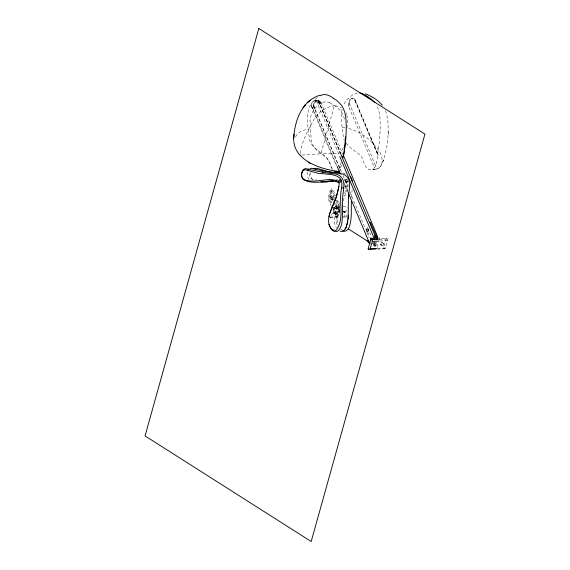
<?xml version="1.0" encoding="UTF-8"?>
<svg xmlns="http://www.w3.org/2000/svg" width="570" height="570" viewBox="0 0 570 570"><rect width="100%" height="100%" fill="white"/><g stroke="black" fill="none" stroke-linecap="round" stroke-linejoin="round"><path stroke-width="0.43" stroke-dasharray="2.85 2.14" d="M319.335 102.614L319.563 103.555L319.086 102.949A0.748 0.549 41.5 0 0 318.879 102.735M355.317 100.748L355.523 101.695L354.768 100.341A5.593 3.848 87.3 0 0 350.65 98.98M374.611 169.525L372.773 169.775L378.038 168.52L381.245 165.535L384.722 156.337L387.201 144.759L388.17 134.52L388.07 123.02L386.781 114.435L384.686 108.991M388.17 134.52L388.255 130.787M344.871 184.231L344.843 183.034M351.54 197.298L352.096 189.853M346.98 127.915L347.408 119.8L346.966 115.382M313.172 105.942L313.301 105.015A5.6 3.848 87 0 1 316.421 100.527A5.6 3.848 87 0 1 320.475 103.526M349.282 103.163L349.282 103.141A5.6 3.848 87 0 1 354.255 98.931L378.095 155.56L375.63 165.72L349.282 103.141L349.154 104.075M312.866 108.093L313.137 106.17M348.847 106.22L349.118 104.303M377.518 153.921L377.532 153.85A109.027 74.927 87 0 0 378.943 145.037L379.143 143.433A112.81 77.527 87 0 0 380.211 124.816L379.869 116.558L378.929 111.271A20.306 13.958 87 0 0 378.608 110.153L377.368 106.939A21.824 14.998 87 0 0 376.343 104.965M377.511 153.957L355.495 101.702M345.862 181.032L346.175 181.395A2.387 1.639 87 0 1 346.432 181.859L346.617 182.414A4.111 2.821 87 0 1 346.752 184.26L346.531 185.898A16.694 11.478 87 0 0 346.46 186.347L344.073 196.244M310.643 172.283L310.372 174.441A6.291 4.325 87 0 0 310.565 176.258L312.367 179.522M341.195 162.201L340.155 166.269M341.986 109.255C341.323 119.287 341.63 130.06 344.116 139.899M340.091 166.497L339.77 167.651A1.995 1.311 -57.8 0 0 339.713 168.442L339.813 168.827M302.079 155.076L307.515 154.613A44.417 28.977 -57.6 0 1 309.254 154.399L320.882 153.871L334.355 105.6L338.024 106.276L341.359 107.673M339.877 209.411L337.846 216.686L333.742 207.359M343.325 216.401L344.594 216.329L347.073 207.444M347.009 214.833L346.624 216.201A1.325 0.912 87 0 1 345.441 216.871L344.594 216.329M367.529 228.007L367.764 227.166M376.428 243.077L376.592 242.464M377.169 247.216L378.523 242.364M379.2 239.941L379.534 238.73L378.48 236.329M386.275 238.381L383.567 248.078L384.415 248.62A1.325 0.912 87 0 0 385.605 247.943L387.636 240.668A1.325 0.912 87 0 0 387.123 238.923L386.275 238.381L377.611 238.83M340.311 169.098L339.977 170.252M346.161 143.113C350.329 149.255 357.882 151.827 362.121 157.762A10.958 7.538 87 0 1 362.933 159.422C364.237 163.896 365.826 170.672 371.939 169.853A22.893 15.739 87 0 0 373.585 169.632L374.269 167.331L348.712 106.626A5.6 3.848 87 0 1 350.657 98.995M343.461 147.602L340.903 152.226A3.605 2.351 -57.6 0 1 339.991 152.881L337.796 153.408L334.041 153.23A39.658 25.871 -57.6 0 0 332.794 153.188L320.882 153.871M383.054 161.217L383.453 160.106L382.577 162.55M339.592 209.867L337.882 215.624L337.426 221.666A10.538 7.246 87 0 0 338.024 224.837M343.397 200.832C343.539 196.287 352.267 183.661 345.506 181.26M339.784 206.974L336.656 216.493L336.564 223.433A8.108 5.572 87 0 0 337.333 225.756L337.654 226.383M339.606 202.72C336.257 210.38 331.797 219.749 336.329 227.829M295.524 136.672C298.096 132.24 303.126 129.647 308.163 129.447M317.248 97.641L312.98 101.467A24.802 17.043 87 0 0 312.039 102.643A25.793 17.727 87 0 0 308.933 108.328C306.026 118.767 308.277 130.259 309.802 140.833C313.251 149.383 322.834 152.682 328.163 159.529A10.958 7.538 87 0 1 328.976 161.189L332.175 169.376M357.44 92.853L352.666 94.855L346.938 99.7A24.802 17.043 87 0 0 345.997 100.876A25.793 17.727 87 0 0 343.653 104.809M373.585 169.632C385.099 169.489 383.318 154.94 377.561 148.898C370.201 138.952 359.52 130.95 347.358 128.136M351.733 98.66L352.759 98.603M314.847 100.576L316.778 100.477M336.514 179.286L337.162 179.251M344.166 179.493L346.731 179.358M345.014 182.101L348.113 181.923M331.362 206.418L328.021 198.567L329.966 191.214A1.325 0.912 87 0 1 330.721 190.423L332.645 190.323A1.325 0.912 87 0 1 333.507 190.964L335.616 195.774M331.27 196.956L333.194 196.857M331.263 199.607A1.325 0.912 87 0 0 332.061 197.662A1.325 0.912 87 0 0 330.472 197.569A1.325 0.912 87 0 0 331.263 199.607L333.186 199.507A1.325 0.912 87 0 0 333.984 197.562A1.325 0.912 87 0 0 332.403 197.469A1.325 0.912 87 0 0 333.186 199.507M335.303 206.062L337.226 205.962M331.89 207.437L340.554 206.988M343.019 206.86L347.301 206.632M335.238 208.706A1.325 0.912 87 0 0 336.079 206.803A1.325 0.912 87 0 0 334.497 206.639A1.325 0.912 87 0 0 335.238 208.706L337.169 208.606A1.325 0.912 87 0 0 338.003 206.703A1.325 0.912 87 0 0 336.421 206.54A1.325 0.912 87 0 0 337.169 208.606M338.238 211.883L339.684 211.812M343.774 211.598L345.947 211.484M330.023 217.092L339.456 216.6M330.372 217.79L338.929 217.341M343.211 217.12L345.776 216.985M379.421 239.322L387.123 238.923M379.934 241.074L387.636 240.668M377.668 248.385L385.605 247.943M377.233 249.119L384.757 248.727M316.877 100.47L317.775 100.427M342.306 127.673L346.61 127.979M344.8 185.998L346.46 186.347M342.656 230.116L340.653 229.56M315.573 179.885L316.749 180.013M336.756 212.019L334.725 210.871L333.621 211.684L333.471 212.981L335.416 214.313M333.721 213.23L335.16 212.482L335.06 210.943M313.215 179.55C310.187 179.215 308.598 175.888 309.424 173.138A5.479 3.769 87 0 1 309.895 171.748M341.501 174.548L342.071 174.719M329.759 102.771L336.336 106.889L339.863 109.989A19.316 13.274 87 0 1 344.252 118.446L344.8 120.861M318.751 101.004L320.611 102.365M316.927 101.225L318.587 102.472M343.325 210.9L344.458 211.62M381.743 242.286L383.439 243.362M380.404 244.573L382.099 245.656M354.454 99.052L354.419 99.023A2.928 1.689 -12.7 0 0 354.212 98.959M318.473 100.918L318.43 100.897A2.928 1.689 -12.7 0 0 318.231 100.833M320.753 102.486L320.917 102.614A0.748 0.549 41.5 0 1 321.095 102.849L342.855 154.121M354.711 99.258L355.31 100.562M318.723 101.132L319.328 102.429M309.154 179.436L308.669 178.909A4.959 3.413 87 0 1 307.629 176.679A6.234 4.289 87 0 1 307.501 173.223A6.755 4.646 87 0 1 307.836 171.862M314.562 108.25L314.704 108.378A5.6 3.848 87 0 1 316.343 100.99A5.6 3.848 87 0 1 321.53 103.476L320.81 102.108M314.355 107.987L313.664 106.711L339.863 168.905A1.161 0.748 -59.7 0 0 340.155 169.09M312.324 108.093L311.733 107.053L336.435 165.727M318.872 101.303L341.159 154.1M332.403 169.539C330.55 163.006 327.244 157.056 320.946 153.871A50.694 34.855 87 0 1 316.92 150.273C308.456 143.262 312.046 131.392 310.03 121.944A11.386 7.83 87 0 1 310.059 120.548C310.686 112.461 316.186 104.859 323.86 102.108A17.535 12.056 87 0 1 329.745 102.807M330.222 193.679L333.536 199.714M335.609 203.483L339.748 211.028M329.816 195.147L333.543 201.937M333.956 202.692L339.756 213.251M355.024 99.686L378.095 154.506M369.78 232.417L371.54 236.415M367.849 232.517L369.617 236.514M337.469 199.977L339.941 205.585M334.711 195.952L331.576 188.827L328.869 198.524L331.662 204.858M336.457 199.913L339.592 207.038L336.884 216.735L333.051 208.029M334.312 197.27L331.576 191.071A1.325 0.912 87 0 0 330.721 190.423M336.165 201.481L338.63 207.088L335.922 216.785L332.73 209.532M331.918 203.212L329.952 198.467L331.89 191.107A1.325 0.912 87 0 1 332.645 190.323M340.746 153.95L318.373 100.797A5.6 3.848 87 0 0 313.4 105.008M318.274 100.804L340.71 154.107M316.35 100.904L339.449 155.781M313.301 105.015L341.679 172.432M343.033 175.524L348.548 188.62M349.923 191.898L365.434 228.869M366.759 232.004L369.225 237.747M336.785 165.478L311.377 105.115A5.6 3.848 87 0 1 314.49 100.626A5.6 3.848 87 0 1 318.552 103.626M344.7 184.288L347.671 191.342M344.871 185.777L347.572 192.197M346.218 113.052L346.76 114.577M313.571 106.44L313.479 106.098M311.541 106.547L311.719 107.025L311.448 106.205M300.404 153.287C301.851 140.776 308.57 129.219 314.604 118.303A21.824 14.236 -57.6 0 1 322.478 110.345L323.739 109.54A35.646 23.256 -57.6 0 1 334.341 105.678M313.044 108.328A3.413 1.539 78.4 0 1 312.994 108.542M311.469 106.027A3.342 3.192 -52.2 0 1 311.441 105.115M312.445 108.378A3.413 3.256 77.8 0 1 312.282 108.172M316.464 100.897A3.334 0.67 37.2 0 1 316.628 100.983M316.136 100.719A2.928 0.427 34.9 0 1 316.314 100.804M374.953 242.221A5.6 3.848 87 0 1 372.687 243.319M348.413 181.901A1.325 0.912 87 0 1 347.686 180.02M301.053 154.563A4.09 2.672 -57.6 0 1 300.711 154.128M341.409 165.001A101.595 69.846 87 0 1 339.905 170.459M344.137 180.191A8.244 5.671 87 0 1 345.89 180.939M337.162 179.194A48.521 33.359 87 0 1 337.547 179.194M348.398 181.288A1.325 0.912 87 0 1 346.988 181.609A1.325 0.912 87 0 1 347.059 179.529M373.435 243.233A5.593 3.848 87 0 1 372.609 242.998M376.029 242.165A5.593 3.848 87 0 1 375.074 242.927M343.083 172.952A30.652 21.069 87 0 1 345.498 173.729M343.461 211.285A2.658 0.848 15.6 0 1 343.496 212.767M339.848 211.556A2.658 0.848 15.6 0 1 339.827 210.708M332.738 207.979A1.325 0.912 87 0 1 333.251 209.732L331.22 216.999A1.325 0.912 87 0 1 330.03 217.676M343.347 211.94A1.325 0.869 -57.6 0 1 344.807 212.254A1.325 0.869 -57.6 0 1 343.454 213.978M373.329 242.72A1.325 0.869 -57.6 0 1 374.291 242.934M372.666 243.319A1.325 0.869 -57.6 0 1 373.022 242.92M377.568 153.836A1.667 1.062 -65.7 0 1 377.995 155.546M375.573 165.735A1.617 1.047 -60.5 0 1 374.255 167.473M349.032 106.455A3.413 1.539 78.4 0 1 348.983 106.668M313.493 105.92A3.342 3.192 -52.2 0 1 313.464 105.008M314.469 108.272A3.413 3.256 77.8 0 1 314.305 108.065M318.488 100.79A3.334 0.67 37.2 0 1 318.651 100.876M318.16 100.612A2.928 0.427 34.9 0 1 318.345 100.698M345.783 180.049A1.325 0.912 87 0 0 346.66 182.022A1.325 0.912 87 0 0 347.365 180.006A1.325 0.912 87 0 0 345.783 180.049M331.412 197.576A1.325 0.912 87 0 0 332.274 199.557A1.325 0.912 87 0 0 332.994 197.555A1.325 0.912 87 0 0 331.412 197.576M334.626 213.08A1.325 0.869 -57.6 0 0 335.132 210.986A1.325 0.869 -57.6 0 0 333.414 212.19A1.325 0.869 -57.6 0 0 334.626 213.08M335.416 206.689A1.325 0.912 87 0 0 336.286 208.663A1.325 0.912 87 0 0 336.998 206.654A1.325 0.912 87 0 0 335.416 206.689M336.008 214.32A1.325 0.869 -57.6 0 0 337.005 212.275A1.325 0.869 -57.6 0 0 335.245 212.902A1.325 0.869 -57.6 0 0 336.008 214.32M381.309 244.423A1.325 0.869 -57.6 0 0 381.815 242.328A1.325 0.869 -57.6 0 0 380.09 243.533A1.325 0.869 -57.6 0 0 381.309 244.423M383.004 245.499A1.325 0.869 -57.6 0 0 383.51 243.411A1.325 0.869 -57.6 0 0 381.793 244.615A1.325 0.869 -57.6 0 0 383.004 245.499"/><path stroke-width="0.85" d="M368.391 241.324L368.391 241.21A0.748 0.385 52.3 0 0 368.377 240.96L368.163 240.333L368.505 240.654M351.384 201.438C351.056 209.333 352.004 217.398 349.845 225.107C349.232 228.363 346.474 232.824 342.62 230.793M293.892 141.709C295.502 161.303 322.834 170.074 339.449 171.413M293.614 140.954C293.885 122.842 301.017 100.705 320.297 95.105M348.555 198.624L348.747 195.517M348.313 215.389L348.028 219.065M328.99 224.274L330.992 228.769A11.592 7.973 87 0 0 332.517 230.387C338.751 235.317 342.057 225.164 342.107 220.355A34.692 23.847 87 0 0 342.37 217.776L342.577 203.754A76.43 52.54 87 0 1 342.648 200.954C341.786 192.603 347.85 180.811 339.022 175.318A29.141 20.036 87 0 0 336.671 174.178C326.19 172.888 315.659 171.107 305.463 168.556A7.225 4.966 87 0 0 304.501 168.941L303.304 169.924A6.797 4.674 87 0 0 301.929 172.582M303.347 170.565A6.405 4.403 87 0 1 305.641 169.853L318.16 173.309L331.476 174.491L336.642 176.009L339.649 177.94L341.223 179.97L341.836 182.607L341.743 187.06A36.786 25.294 87 0 1 341.679 187.851C338.281 201.402 345.078 218.51 336.193 230.202A5.607 3.855 87 0 1 335.709 230.401L332.951 229.966A9.633 6.619 87 0 1 329.339 225.492A7.78 5.344 87 0 1 328.976 224.338C327.173 215.631 332.36 207.594 335.324 199.785A1.325 0.506 19.8 0 1 335.474 199.087L330.023 212.589M293.692 138.118L294.106 134.207M374.803 236.237L374.647 237.327M374.625 237.476L374.554 237.939M347.786 220.882L347.465 222.663M301.815 173.038C299.193 185.97 323.418 179.329 329.46 179.65M343.567 155.638L343.567 155.617A109.027 74.927 87 0 0 344.985 146.803L345.185 145.2A112.81 77.527 87 0 0 346.254 126.583L345.912 118.325L344.971 113.038A20.306 13.958 87 0 0 344.651 111.92L343.411 108.706A21.824 14.998 87 0 0 341.223 104.93L337.782 101.282A40.969 28.158 87 0 0 336.364 100.199L334.191 98.752A7.973 5.479 87 0 1 334.006 98.631L333.721 98.439M338.509 187.965L338.908 185.856A6.163 4.232 87 0 0 339.007 182.642M328.954 216.921L329.204 215.681M347.265 223.533L346.817 225.2M329.332 215.054L329.823 213.201M370.635 223.696L370.749 223.276M375.751 249.069L369.011 249.418L368.163 248.876L370.87 239.179L377.611 238.83L377.44 239.436M369.011 249.418A1.325 0.912 87 0 0 370.201 248.748L372.231 241.473A1.325 0.912 87 0 0 371.718 239.721L370.87 239.179M346.339 226.867L347.885 220.048A34.692 23.847 87 0 0 348.149 217.476L348.356 203.454A76.43 52.54 87 0 1 348.427 200.647C347.593 192.29 353.621 180.512 344.8 175.018A29.141 20.036 87 0 0 342.449 173.879C331.968 172.589 321.437 170.808 311.241 168.25A7.225 4.966 87 0 0 310.28 168.642M346.56 225.977C346.033 228.905 343.397 232.681 340.019 231.149M346.104 227.095L345.748 227.793M342.499 156.729L343.062 155.973A1.176 0.777 -63.4 0 1 343.375 155.795M345.356 228.442L344.907 229.012M320.732 95.475C325.121 93.131 330.037 95.653 333.6 98.361M313.293 168.492L317.127 168.3L325.249 170.793A79.451 54.62 87 0 0 334.305 172.332L339.82 172.503M301.615 175.859L301.266 175.98L301.851 176.978M333.6 181.11L326.368 181.88L321.558 181.616M333.044 180.911L325.99 181.873L320.86 181.923M371.718 239.721L378.459 239.371M372.231 241.473L378.972 241.124M368.163 248.876L369.004 248.834M370.201 248.748L376.941 248.392M343.553 188.007L341.679 187.851M359.378 92.803L362.748 93.701L367.6 96.622M335.231 171.349L337.982 171.62A22.893 15.739 87 0 0 339.627 171.399M336.442 180.562L335.644 180.355A1.325 0.948 -76.7 0 0 336.5 181.616L338.872 182.785M322.022 171.848L323.297 172.24M365.356 93.886C371.782 96.266 378.003 99.928 382.32 105.343M334.519 171.378L338.131 171.948A20.94 14.4 87 0 0 339.449 171.762M308.648 162.593L309.938 163.376M348.377 228.948L369.054 242.086M369.274 242.984L369.289 242.991A3.334 2.073 -20.4 0 1 369.111 242.891L369.047 242.799M367.928 96.836L367.964 96.864A7.973 5.479 87 0 0 368.149 96.986L370.329 98.432A40.969 28.158 87 0 1 371.74 99.515L374.533 102.315M350.244 176.572L351.569 178.289L352.31 181.246M368.997 242.756L368.405 241.473M375.381 235.766L376.278 237.711M377.611 238.83L370.557 222.813A1.325 0.912 87 0 0 369.702 222.172M343.261 155.047L377.034 235.282A5.593 3.848 87 0 1 377.283 239.614M340.945 154.506L376.35 238.773A5.6 3.848 87 0 1 376.2 239.692M339.777 156.565L374.426 238.873A5.6 3.848 87 0 1 374.269 239.792M337.112 166.262L340.411 174.099M348.334 192.909L369.453 243.084M338.879 182.671L338.787 182.393A2.408 1.66 87 0 0 338.473 181.802L337.982 181.281A7.973 5.479 87 0 0 336.442 180.59M376.3 237.825L376.307 237.847A3.342 3.277 -7.1 0 1 376.392 238.773M375.16 235.624A3.413 3.092 68.6 0 1 375.309 235.823M374.027 239.136A3.342 0.926 -81.3 0 1 374.255 237.619M370.186 243.354A5.6 3.848 87 0 1 367.251 240.362M375.067 236.058A3.413 1.168 84.1 0 1 375.081 235.866M369.41 243.112A2.928 1.753 -15.9 0 1 369.253 243.012M368.476 230.921A1.325 0.912 87 0 1 368.498 229.14M372.345 239.714A1.325 0.912 87 0 1 372.502 238.246M370.764 240.383A1.325 0.912 87 0 1 370.422 238.659A1.325 0.912 87 0 1 371.555 238.061A1.325 0.912 87 0 1 372.132 239.657M345.406 136.836A101.595 69.846 87 0 1 342.962 157.997M307.942 170.273A1.325 0.941 -76 0 1 309.026 168.912M314.804 168.613A1.325 0.941 -76 0 1 315.623 169.39M338.323 188.777A63.869 43.911 87 0 1 335.759 198.332M303.853 169.39A1.325 0.862 50.7 0 0 303.361 170.601L302.919 171.029A5.479 3.769 87 0 0 301.722 173.537L301.623 174.484A6.092 4.189 87 0 0 301.673 175.988M338.722 186.732A68.514 47.103 87 0 1 335.367 199.814M329.46 179.593A48.521 33.359 87 0 1 335.644 180.398M336.492 181.652A47.624 32.739 87 0 0 330.486 180.861C321.48 181.859 310.935 184.224 302.891 179.208A4.959 3.413 87 0 1 302.121 177.833M374.355 243.668A1.325 0.869 -57.6 0 1 373.614 244.815M342.278 157.242A2.309 1.61 -63.4 0 1 342.485 156.722M338.78 186.597L338.423 186.418L338.78 186.597M258.809 28.5L145.058 435.907L311.192 541.5L424.942 134.093L258.809 28.5M303.924 106.618L303.062 107.744L305.135 105.044L303.924 106.618M308.783 101.432L307.786 102.265L310.208 100.256L308.783 101.432M366.417 229.546A1.325 0.912 87 0 0 367.294 231.506A1.325 0.912 87 0 0 367.999 229.489A1.325 0.912 87 0 0 366.417 229.546M339.093 180.334A1.325 0.912 87 0 0 339.877 182.371A1.325 0.912 87 0 0 340.675 180.426A1.325 0.912 87 0 0 339.093 180.334M375.302 245.905A1.325 0.869 -57.6 0 0 375.808 243.81A1.325 0.869 -57.6 0 0 374.091 245.014A1.325 0.869 -57.6 0 0 375.302 245.905"/></g></svg>
